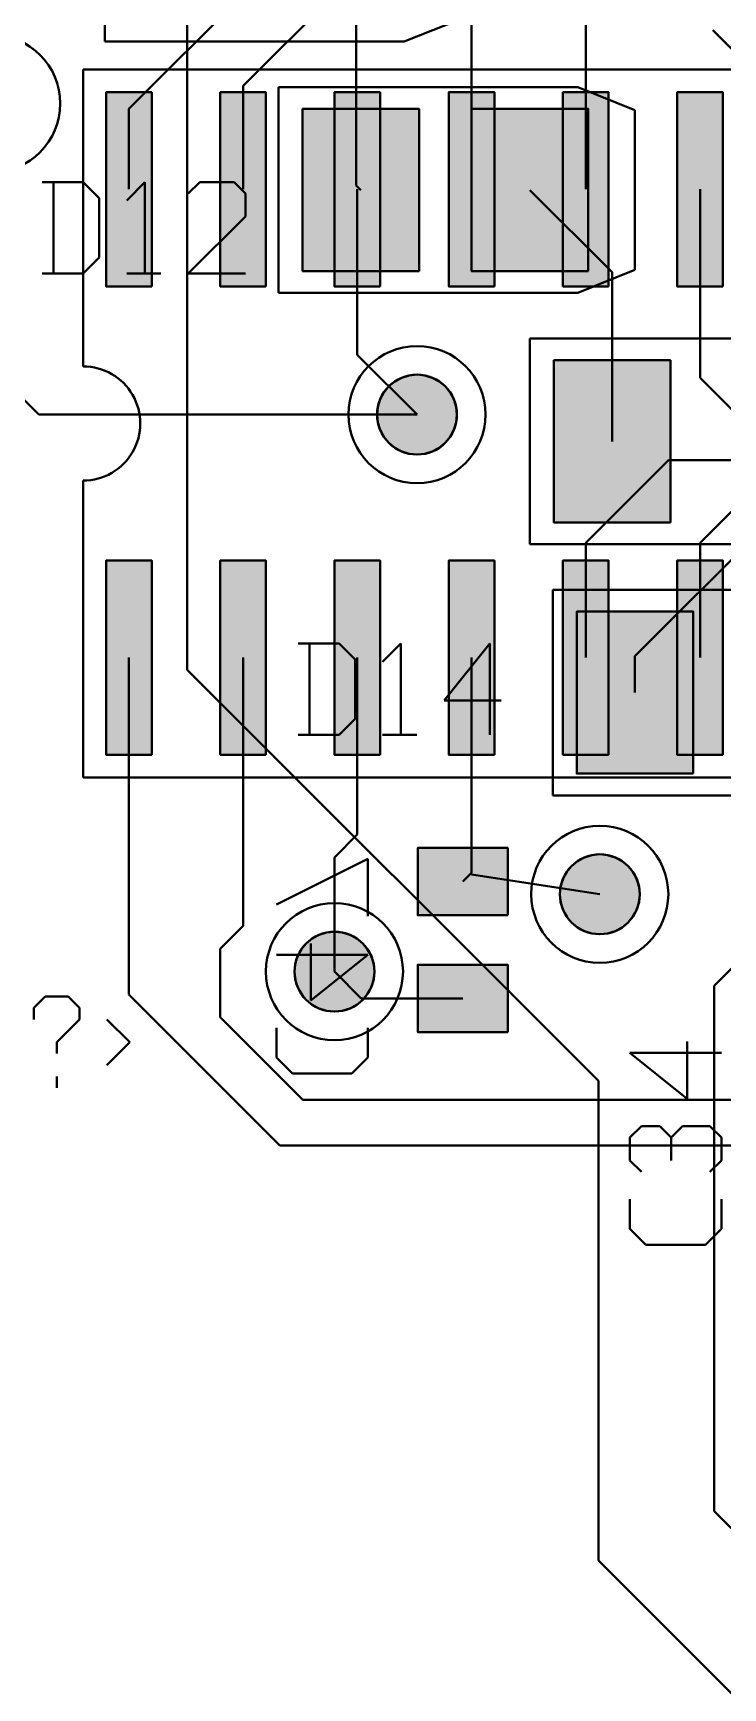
# Model space of a CAD drawing. Header units: millimetres. Extents: x 3 to 131, y 2 to 65.
# Drawn here: x 55.33 to 63, y 12.38 to 30.78 of the extents above; entities that cross this region are included whole.
import ezdxf

# ---------------------------------------------------------------- set-up
doc = ezdxf.new("R2010")
doc.units = ezdxf.units.MM
for name, color, linetype in [('bottom_copper', 7, 'Continuous'), ('bottom_silk', 7, 'Continuous'), ('drill_plated', 7, 'Continuous'), ('top_copper', 7, 'Continuous'), ('top_silk', 7, 'Continuous')]:
    doc.layers.add(name, color=color, linetype=linetype)

msp = doc.modelspace()

# ---------------------------------------------------------------- hatches: boundary and pattern name
at = {"layer": 'bottom_copper', "lineweight": 40}
for points in [[(56.652, 27.968), (56.144, 27.968), (56.144, 30.127), (56.652, 30.127), (56.652, 27.968)], [(57.922, 27.968), (57.414, 27.968), (57.414, 30.127), (57.922, 30.127), (57.922, 27.968)], [(59.192, 27.968), (58.684, 27.968), (58.684, 30.127), (59.192, 30.127), (59.192, 27.968)], [(60.462, 27.968), (59.954, 27.968), (59.954, 30.127), (60.462, 30.127), (60.462, 27.968)], [(61.732, 27.968), (61.224, 27.968), (61.224, 30.127), (61.732, 30.127), (61.732, 27.968)], [(63.002, 27.968), (62.494, 27.968), (62.494, 30.127), (63.002, 30.127), (63.002, 27.968)], [(60.038, 26.456), (60.012, 26.372), (59.971, 26.296), (59.916, 26.228), (59.849, 26.173), (59.772, 26.132), (59.689, 26.107), (59.602, 26.098), (59.515, 26.107), (59.432, 26.132), (59.355, 26.173), (59.287, 26.228), (59.232, 26.296), (59.191, 26.372), (59.166, 26.456), (59.157, 26.543), (59.166, 26.629), (59.191, 26.713), (59.232, 26.789), (59.287, 26.857), (59.355, 26.912), (59.432, 26.953), (59.515, 26.978), (59.602, 26.987), (59.689, 26.978), (59.772, 26.953), (59.849, 26.912), (59.916, 26.857), (59.971, 26.789), (60.012, 26.713), (60.038, 26.629), (60.046, 26.543), (60.038, 26.456)], [(56.652, 22.761), (56.144, 22.761), (56.144, 24.92), (56.652, 24.92), (56.652, 22.761)], [(57.922, 22.761), (57.414, 22.761), (57.414, 24.92), (57.922, 24.92), (57.922, 22.761)], [(59.192, 22.761), (58.684, 22.761), (58.684, 24.92), (59.192, 24.92), (59.192, 22.761)], [(60.462, 22.761), (59.954, 22.761), (59.954, 24.92), (60.462, 24.92), (60.462, 22.761)], [(61.732, 22.761), (61.224, 22.761), (61.224, 24.92), (61.732, 24.92), (61.732, 22.761)], [(63.002, 22.761), (62.494, 22.761), (62.494, 24.92), (63.002, 24.92), (63.002, 22.761)], [(60.61, 20.976), (59.61, 20.976), (59.61, 21.725), (60.61, 21.725), (60.61, 20.976)], [(62.07, 21.122), (62.044, 21.038), (62.003, 20.962), (61.948, 20.894), (61.881, 20.839), (61.804, 20.798), (61.721, 20.773), (61.634, 20.764), (61.547, 20.773), (61.464, 20.798), (61.387, 20.839), (61.319, 20.894), (61.264, 20.962), (61.223, 21.038), (61.198, 21.122), (61.189, 21.209), (61.198, 21.295), (61.223, 21.379), (61.264, 21.455), (61.319, 21.523), (61.387, 21.578), (61.464, 21.619), (61.547, 21.644), (61.634, 21.653), (61.721, 21.644), (61.804, 21.619), (61.881, 21.578), (61.948, 21.523), (62.003, 21.455), (62.044, 21.379), (62.07, 21.295), (62.078, 21.209), (62.07, 21.122)], [(59.12, 20.262), (59.094, 20.178), (59.053, 20.102), (58.998, 20.034), (58.931, 19.979), (58.854, 19.938), (58.771, 19.913), (58.684, 19.904), (58.597, 19.913), (58.514, 19.938), (58.437, 19.979), (58.369, 20.034), (58.314, 20.102), (58.273, 20.178), (58.248, 20.262), (58.239, 20.349), (58.248, 20.435), (58.273, 20.519), (58.314, 20.596), (58.369, 20.663), (58.437, 20.718), (58.514, 20.759), (58.597, 20.785), (58.684, 20.793), (58.771, 20.785), (58.854, 20.759), (58.931, 20.718), (58.998, 20.663), (59.053, 20.596), (59.094, 20.519), (59.12, 20.435), (59.128, 20.349), (59.12, 20.262)], [(60.61, 19.676), (59.61, 19.676), (59.61, 20.425), (60.61, 20.425), (60.61, 19.676)]]:
    msp.add_hatch(color=7, dxfattribs=at).paths.add_polyline_path(points, flags=0)
at = {"layer": 'drill_plated', "lineweight": 40}
for points in [[(60.038, 26.456), (60.012, 26.372), (59.971, 26.296), (59.916, 26.228), (59.849, 26.173), (59.772, 26.132), (59.689, 26.107), (59.602, 26.098), (59.515, 26.107), (59.432, 26.132), (59.355, 26.173), (59.287, 26.228), (59.232, 26.296), (59.191, 26.372), (59.166, 26.456), (59.157, 26.543), (59.166, 26.629), (59.191, 26.713), (59.232, 26.789), (59.287, 26.857), (59.355, 26.912), (59.432, 26.953), (59.515, 26.978), (59.602, 26.987), (59.689, 26.978), (59.772, 26.953), (59.849, 26.912), (59.916, 26.857), (59.971, 26.789), (60.012, 26.713), (60.038, 26.629), (60.046, 26.543), (60.038, 26.456)], [(62.07, 21.122), (62.044, 21.038), (62.003, 20.962), (61.948, 20.894), (61.881, 20.839), (61.804, 20.798), (61.721, 20.773), (61.634, 20.764), (61.547, 20.773), (61.464, 20.798), (61.387, 20.839), (61.319, 20.894), (61.264, 20.962), (61.223, 21.038), (61.198, 21.122), (61.189, 21.209), (61.198, 21.295), (61.223, 21.379), (61.264, 21.455), (61.319, 21.523), (61.387, 21.578), (61.464, 21.619), (61.547, 21.644), (61.634, 21.653), (61.721, 21.644), (61.804, 21.619), (61.881, 21.578), (61.948, 21.523), (62.003, 21.455), (62.044, 21.379), (62.07, 21.295), (62.078, 21.209), (62.07, 21.122)], [(59.12, 20.262), (59.094, 20.178), (59.053, 20.102), (58.998, 20.034), (58.931, 19.979), (58.854, 19.938), (58.771, 19.913), (58.684, 19.904), (58.597, 19.913), (58.514, 19.938), (58.437, 19.979), (58.369, 20.034), (58.314, 20.102), (58.273, 20.178), (58.248, 20.262), (58.239, 20.349), (58.248, 20.435), (58.273, 20.519), (58.314, 20.596), (58.369, 20.663), (58.437, 20.718), (58.514, 20.759), (58.597, 20.785), (58.684, 20.793), (58.771, 20.785), (58.854, 20.759), (58.931, 20.718), (58.998, 20.663), (59.053, 20.596), (59.094, 20.519), (59.12, 20.435), (59.128, 20.349), (59.12, 20.262)]]:
    msp.add_hatch(color=7, dxfattribs=at).paths.add_polyline_path(points, flags=0)
at = {"layer": 'top_copper', "lineweight": 40}
for points in [[(59.625, 28.138), (58.33, 28.138), (58.33, 29.941), (59.625, 29.941), (59.625, 28.138)], [(61.505, 28.138), (60.209, 28.138), (60.209, 29.941), (61.505, 29.941), (61.505, 28.138)], [(62.419, 25.344), (61.123, 25.344), (61.123, 27.147), (62.419, 27.147), (62.419, 25.344)], [(60.038, 26.456), (60.012, 26.372), (59.971, 26.296), (59.916, 26.228), (59.849, 26.173), (59.772, 26.132), (59.689, 26.107), (59.602, 26.098), (59.515, 26.107), (59.432, 26.132), (59.355, 26.173), (59.287, 26.228), (59.232, 26.296), (59.191, 26.372), (59.166, 26.456), (59.157, 26.543), (59.166, 26.629), (59.191, 26.713), (59.232, 26.789), (59.287, 26.857), (59.355, 26.912), (59.432, 26.953), (59.515, 26.978), (59.602, 26.987), (59.689, 26.978), (59.772, 26.953), (59.849, 26.912), (59.916, 26.857), (59.971, 26.789), (60.012, 26.713), (60.038, 26.629), (60.046, 26.543), (60.038, 26.456)], [(62.673, 22.55), (61.377, 22.55), (61.377, 24.353), (62.673, 24.353), (62.673, 22.55)], [(62.07, 21.122), (62.044, 21.038), (62.003, 20.962), (61.948, 20.894), (61.881, 20.839), (61.804, 20.798), (61.721, 20.773), (61.634, 20.764), (61.547, 20.773), (61.464, 20.798), (61.387, 20.839), (61.319, 20.894), (61.264, 20.962), (61.223, 21.038), (61.198, 21.122), (61.189, 21.209), (61.198, 21.295), (61.223, 21.379), (61.264, 21.455), (61.319, 21.523), (61.387, 21.578), (61.464, 21.619), (61.547, 21.644), (61.634, 21.653), (61.721, 21.644), (61.804, 21.619), (61.881, 21.578), (61.948, 21.523), (62.003, 21.455), (62.044, 21.379), (62.07, 21.295), (62.078, 21.209), (62.07, 21.122)], [(59.12, 20.262), (59.094, 20.178), (59.053, 20.102), (58.998, 20.034), (58.931, 19.979), (58.854, 19.938), (58.771, 19.913), (58.684, 19.904), (58.597, 19.913), (58.514, 19.938), (58.437, 19.979), (58.369, 20.034), (58.314, 20.102), (58.273, 20.178), (58.248, 20.262), (58.239, 20.349), (58.248, 20.435), (58.273, 20.519), (58.314, 20.596), (58.369, 20.663), (58.437, 20.718), (58.514, 20.759), (58.597, 20.785), (58.684, 20.793), (58.771, 20.785), (58.854, 20.759), (58.931, 20.718), (58.998, 20.663), (59.053, 20.596), (59.094, 20.519), (59.12, 20.435), (59.128, 20.349), (59.12, 20.262)]]:
    msp.add_hatch(color=7, dxfattribs=at).paths.add_polyline_path(points, flags=0)

# ---------------------------------------------------------------- linework, layer by layer
at = {"layer": 'bottom_copper', "color": 7, "lineweight": 40}
for p, q in [((56.398, 29.943), (60.11, 33.654)), ((57.668, 30.197), (60.618, 33.147)), ((60.208, 29.048), (60.208, 31.975)), ((61.478, 29.048), (61.478, 30.953)), ((57.668, 29.048), (57.668, 30.197)), ((56.652, 30.127), (56.144, 30.127)), ((56.144, 30.127), (56.144, 27.968)), ((56.652, 27.968), (56.652, 30.127)), ((57.922, 30.127), (57.414, 30.127)), ((57.414, 30.127), (57.414, 27.968)), ((57.922, 27.968), (57.922, 30.127)), ((59.192, 30.127), (58.684, 30.127)), ((58.684, 30.127), (58.684, 27.968)), ((59.192, 27.968), (59.192, 30.127)), ((60.462, 30.127), (59.954, 30.127)), ((59.954, 30.127), (59.954, 27.968)), ((60.462, 27.968), (60.462, 30.127)), ((61.732, 30.127), (61.224, 30.127)), ((61.224, 30.127), (61.224, 27.968)), ((61.732, 27.968), (61.732, 30.127)), ((63.002, 30.127), (62.494, 30.127)), ((62.494, 30.127), (62.494, 27.968)), ((63.002, 27.968), (63.002, 30.127)), ((56.398, 29.048), (56.398, 29.943)), ((58.938, 29.048), (58.938, 27.207)), ((62.748, 29.048), (62.748, 26.953)), ((56.144, 27.968), (56.652, 27.968)), ((57.414, 27.968), (57.922, 27.968)), ((58.684, 27.968), (59.192, 27.968)), ((59.954, 27.968), (60.462, 27.968)), ((61.224, 27.968), (61.732, 27.968)), ((62.494, 27.968), (63.002, 27.968)), ((55.396, 26.543), (54.776, 27.163)), ((58.938, 27.207), (59.602, 26.543)), ((62.748, 26.953), (63.158, 26.543)), ((59.602, 26.543), (55.396, 26.543)), ((62.396, 26.035), (61.478, 25.117)), ((62.396, 26.035), (80.938, 26.035)), ((63.158, 25.526), (62.748, 25.117)), ((61.478, 23.841), (61.478, 25.117)), ((62.748, 23.841), (62.748, 25.117)), ((56.652, 24.92), (56.144, 24.92)), ((56.144, 24.92), (56.144, 22.761)), ((56.652, 22.761), (56.652, 24.92)), ((57.922, 24.92), (57.414, 24.92)), ((57.414, 24.92), (57.414, 22.761)), ((57.922, 22.761), (57.922, 24.92)), ((59.192, 24.92), (58.684, 24.92)), ((58.684, 24.92), (58.684, 22.761)), ((59.192, 22.761), (59.192, 24.92)), ((60.462, 24.92), (59.954, 24.92)), ((59.954, 24.92), (59.954, 22.761)), ((60.462, 22.761), (60.462, 24.92)), ((61.732, 24.92), (61.224, 24.92)), ((61.224, 24.92), (61.224, 22.761)), ((61.732, 22.761), (61.732, 24.92)), ((63.002, 24.92), (62.494, 24.92)), ((62.494, 24.92), (62.494, 22.761)), ((63.002, 22.761), (63.002, 24.92)), ((56.398, 23.841), (56.398, 20.095)), ((57.668, 23.841), (57.668, 20.857)), ((58.938, 21.873), (58.938, 23.841)), ((60.208, 23.841), (60.208, 21.449)), ((56.144, 22.761), (56.652, 22.761)), ((57.414, 22.761), (57.922, 22.761)), ((58.684, 22.761), (59.192, 22.761)), ((59.954, 22.761), (60.462, 22.761)), ((61.224, 22.761), (61.732, 22.761)), ((62.494, 22.761), (63.002, 22.761)), ((58.684, 21.619), (58.938, 21.873)), ((59.61, 21.725), (59.61, 20.976)), ((60.61, 21.725), (59.61, 21.725)), ((60.61, 20.976), (60.61, 21.725)), ((58.684, 20.349), (58.684, 21.619)), ((60.208, 21.449), (60.11, 21.351)), ((60.208, 21.427), (61.634, 21.209)), ((57.668, 20.857), (57.414, 20.603)), ((59.61, 20.976), (60.61, 20.976)), ((57.414, 20.603), (57.414, 19.841)), ((59.61, 20.425), (59.61, 19.676)), ((60.61, 20.425), (59.61, 20.425)), ((60.61, 19.676), (60.61, 20.425)), ((58.982, 20.051), (58.684, 20.349)), ((58.078, 18.415), (56.398, 20.095)), ((60.11, 20.051), (58.982, 20.051)), ((57.414, 19.841), (58.332, 18.922)), ((59.61, 19.676), (60.61, 19.676)), ((66.714, 18.922), (58.332, 18.922)), ((58.938, 18.415), (58.078, 18.415)), ((58.84, 18.415), (66.968, 18.415))]:
    msp.add_line(p, q, dxfattribs=at)
for points in [[(56.652, 27.968), (56.144, 27.968), (56.144, 30.127), (56.652, 30.127), (56.652, 27.968)], [(57.922, 27.968), (57.414, 27.968), (57.414, 30.127), (57.922, 30.127), (57.922, 27.968)], [(59.192, 27.968), (58.684, 27.968), (58.684, 30.127), (59.192, 30.127), (59.192, 27.968)], [(60.462, 27.968), (59.954, 27.968), (59.954, 30.127), (60.462, 30.127), (60.462, 27.968)], [(61.732, 27.968), (61.224, 27.968), (61.224, 30.127), (61.732, 30.127), (61.732, 27.968)], [(63.002, 27.968), (62.494, 27.968), (62.494, 30.127), (63.002, 30.127), (63.002, 27.968)], [(60.038, 26.456), (60.012, 26.372), (59.971, 26.296), (59.916, 26.228), (59.849, 26.173), (59.772, 26.132), (59.689, 26.107), (59.602, 26.098), (59.515, 26.107), (59.432, 26.132), (59.355, 26.173), (59.287, 26.228), (59.232, 26.296), (59.191, 26.372), (59.166, 26.456), (59.157, 26.543), (59.166, 26.629), (59.191, 26.713), (59.232, 26.789), (59.287, 26.857), (59.355, 26.912), (59.432, 26.953), (59.515, 26.978), (59.602, 26.987), (59.689, 26.978), (59.772, 26.953), (59.849, 26.912), (59.916, 26.857), (59.971, 26.789), (60.012, 26.713), (60.038, 26.629), (60.046, 26.543), (60.038, 26.456)], [(56.652, 22.761), (56.144, 22.761), (56.144, 24.92), (56.652, 24.92), (56.652, 22.761)], [(57.922, 22.761), (57.414, 22.761), (57.414, 24.92), (57.922, 24.92), (57.922, 22.761)], [(59.192, 22.761), (58.684, 22.761), (58.684, 24.92), (59.192, 24.92), (59.192, 22.761)], [(60.462, 22.761), (59.954, 22.761), (59.954, 24.92), (60.462, 24.92), (60.462, 22.761)], [(61.732, 22.761), (61.224, 22.761), (61.224, 24.92), (61.732, 24.92), (61.732, 22.761)], [(63.002, 22.761), (62.494, 22.761), (62.494, 24.92), (63.002, 24.92), (63.002, 22.761)], [(60.61, 20.976), (59.61, 20.976), (59.61, 21.725), (60.61, 21.725), (60.61, 20.976)], [(62.07, 21.122), (62.044, 21.038), (62.003, 20.962), (61.948, 20.894), (61.881, 20.839), (61.804, 20.798), (61.721, 20.773), (61.634, 20.764), (61.547, 20.773), (61.464, 20.798), (61.387, 20.839), (61.319, 20.894), (61.264, 20.962), (61.223, 21.038), (61.198, 21.122), (61.189, 21.209), (61.198, 21.295), (61.223, 21.379), (61.264, 21.455), (61.319, 21.523), (61.387, 21.578), (61.464, 21.619), (61.547, 21.644), (61.634, 21.653), (61.721, 21.644), (61.804, 21.619), (61.881, 21.578), (61.948, 21.523), (62.003, 21.455), (62.044, 21.379), (62.07, 21.295), (62.078, 21.209), (62.07, 21.122)], [(59.12, 20.262), (59.094, 20.178), (59.053, 20.102), (58.998, 20.034), (58.931, 19.979), (58.854, 19.938), (58.771, 19.913), (58.684, 19.904), (58.597, 19.913), (58.514, 19.938), (58.437, 19.979), (58.369, 20.034), (58.314, 20.102), (58.273, 20.178), (58.248, 20.262), (58.239, 20.349), (58.248, 20.435), (58.273, 20.519), (58.314, 20.596), (58.369, 20.663), (58.437, 20.718), (58.514, 20.759), (58.597, 20.785), (58.684, 20.793), (58.771, 20.785), (58.854, 20.759), (58.931, 20.718), (58.998, 20.663), (59.053, 20.596), (59.094, 20.519), (59.12, 20.435), (59.128, 20.349), (59.12, 20.262)], [(60.61, 19.676), (59.61, 19.676), (59.61, 20.425), (60.61, 20.425), (60.61, 19.676)]]:
    msp.add_lwpolyline(points, close=True, dxfattribs=at)
for centre, major_axis in [((54.874, 30.001), (0.762, 0)), ((59.602, 26.543), (0.762, 0)), ((59.602, 26.543), (0.444, 0)), ((61.634, 21.209), (0.762, 0)), ((61.634, 21.209), (0.444, 0)), ((58.684, 20.349), (0.762, 0)), ((58.684, 20.349), (0.444, 0))]:
    msp.add_ellipse(centre, major_axis=major_axis, ratio=1, dxfattribs=at)
at = {"layer": 'bottom_silk', "color": 7, "lineweight": 40}
for p, q in [((55.89, 30.381), (65.796, 30.381)), ((55.89, 30.381), (55.89, 27.079)), ((55.89, 25.809), (55.89, 22.507)), ((55.89, 22.507), (65.796, 22.507)), ((58.04, 21.094), (59.056, 21.602)), ((59.056, 20.967), (59.056, 21.602)), ((58.421, 20.027), (58.421, 20.662)), ((59.056, 20.535), (58.04, 20.535)), ((58.421, 20.027), (59.056, 20.535)), ((58.04, 19.392), (58.04, 19.723)), ((59.056, 19.392), (59.056, 19.723)), ((58.218, 19.215), (58.04, 19.392)), ((58.878, 19.215), (59.056, 19.392)), ((58.878, 19.215), (58.218, 19.215))]:
    msp.add_line(p, q, dxfattribs=at)
msp.add_ellipse((55.89, 26.444), major_axis=(0.635, 0), ratio=1, start_param=4.712389, end_param=7.853982, dxfattribs=at)
at = {"layer": 'drill_plated', "color": 7, "lineweight": 40}
for points in [[(60.038, 26.456), (60.012, 26.372), (59.971, 26.296), (59.916, 26.228), (59.849, 26.173), (59.772, 26.132), (59.689, 26.107), (59.602, 26.098), (59.515, 26.107), (59.432, 26.132), (59.355, 26.173), (59.287, 26.228), (59.232, 26.296), (59.191, 26.372), (59.166, 26.456), (59.157, 26.543), (59.166, 26.629), (59.191, 26.713), (59.232, 26.789), (59.287, 26.857), (59.355, 26.912), (59.432, 26.953), (59.515, 26.978), (59.602, 26.987), (59.689, 26.978), (59.772, 26.953), (59.849, 26.912), (59.916, 26.857), (59.971, 26.789), (60.012, 26.713), (60.038, 26.629), (60.046, 26.543), (60.038, 26.456)], [(62.07, 21.122), (62.044, 21.038), (62.003, 20.962), (61.948, 20.894), (61.881, 20.839), (61.804, 20.798), (61.721, 20.773), (61.634, 20.764), (61.547, 20.773), (61.464, 20.798), (61.387, 20.839), (61.319, 20.894), (61.264, 20.962), (61.223, 21.038), (61.198, 21.122), (61.189, 21.209), (61.198, 21.295), (61.223, 21.379), (61.264, 21.455), (61.319, 21.523), (61.387, 21.578), (61.464, 21.619), (61.547, 21.644), (61.634, 21.653), (61.721, 21.644), (61.804, 21.619), (61.881, 21.578), (61.948, 21.523), (62.003, 21.455), (62.044, 21.379), (62.07, 21.295), (62.078, 21.209), (62.07, 21.122)], [(59.12, 20.262), (59.094, 20.178), (59.053, 20.102), (58.998, 20.034), (58.931, 19.979), (58.854, 19.938), (58.771, 19.913), (58.684, 19.904), (58.597, 19.913), (58.514, 19.938), (58.437, 19.979), (58.369, 20.034), (58.314, 20.102), (58.273, 20.178), (58.248, 20.262), (58.239, 20.349), (58.248, 20.435), (58.273, 20.519), (58.314, 20.596), (58.369, 20.663), (58.437, 20.718), (58.514, 20.759), (58.597, 20.785), (58.684, 20.793), (58.771, 20.785), (58.854, 20.759), (58.931, 20.718), (58.998, 20.663), (59.053, 20.596), (59.094, 20.519), (59.12, 20.435), (59.128, 20.349), (59.12, 20.262)]]:
    msp.add_lwpolyline(points, close=True, dxfattribs=at)
for centre in [(59.602, 26.543), (61.634, 21.209), (58.684, 20.349)]:
    msp.add_ellipse(centre, major_axis=(0.444, 0), ratio=1, dxfattribs=at)
at = {"layer": 'top_copper', "color": 7, "lineweight": 40}
for p, q in [((57.047, 31.834), (57.047, 23.706)), ((58.926, 31.834), (58.926, 29.09)), ((65.683, 28.023), (62.889, 30.817)), ((59.625, 29.941), (58.33, 29.941)), ((58.33, 29.941), (58.33, 28.138)), ((59.625, 28.138), (59.625, 29.941)), ((61.505, 29.941), (60.209, 29.941)), ((60.209, 29.941), (60.209, 28.138)), ((61.505, 28.138), (61.505, 29.941)), ((58.926, 29.09), (58.977, 29.04)), ((61.771, 28.125), (60.857, 29.04)), ((58.33, 28.138), (59.625, 28.138)), ((60.209, 28.138), (61.505, 28.138)), ((61.771, 26.245), (61.771, 28.125)), ((62.419, 27.147), (61.123, 27.147)), ((61.123, 27.147), (61.123, 25.344)), ((62.419, 25.344), (62.419, 27.147)), ((62.025, 23.858), (63.651, 25.483)), ((61.123, 25.344), (62.419, 25.344)), ((62.673, 24.353), (61.377, 24.353)), ((61.377, 24.353), (61.377, 22.55)), ((62.673, 22.55), (62.673, 24.353)), ((62.025, 23.451), (62.025, 23.858)), ((57.047, 23.706), (61.619, 19.134)), ((61.377, 22.55), (62.673, 22.55)), ((62.904, 20.192), (63.92, 21.209)), ((62.904, 16.89), (62.904, 20.192)), ((61.619, 19.134), (61.619, 13.8)), ((62.904, 16.897), (62.904, 14.351)), ((62.904, 14.351), (64.688, 12.566)), ((61.619, 13.8), (63.651, 11.768))]:
    msp.add_line(p, q, dxfattribs=at)
for points in [[(59.625, 28.138), (58.33, 28.138), (58.33, 29.941), (59.625, 29.941), (59.625, 28.138)], [(61.505, 28.138), (60.209, 28.138), (60.209, 29.941), (61.505, 29.941), (61.505, 28.138)], [(62.419, 25.344), (61.123, 25.344), (61.123, 27.147), (62.419, 27.147), (62.419, 25.344)], [(60.038, 26.456), (60.012, 26.372), (59.971, 26.296), (59.916, 26.228), (59.849, 26.173), (59.772, 26.132), (59.689, 26.107), (59.602, 26.098), (59.515, 26.107), (59.432, 26.132), (59.355, 26.173), (59.287, 26.228), (59.232, 26.296), (59.191, 26.372), (59.166, 26.456), (59.157, 26.543), (59.166, 26.629), (59.191, 26.713), (59.232, 26.789), (59.287, 26.857), (59.355, 26.912), (59.432, 26.953), (59.515, 26.978), (59.602, 26.987), (59.689, 26.978), (59.772, 26.953), (59.849, 26.912), (59.916, 26.857), (59.971, 26.789), (60.012, 26.713), (60.038, 26.629), (60.046, 26.543), (60.038, 26.456)], [(62.673, 22.55), (61.377, 22.55), (61.377, 24.353), (62.673, 24.353), (62.673, 22.55)], [(62.07, 21.122), (62.044, 21.038), (62.003, 20.962), (61.948, 20.894), (61.881, 20.839), (61.804, 20.798), (61.721, 20.773), (61.634, 20.764), (61.547, 20.773), (61.464, 20.798), (61.387, 20.839), (61.319, 20.894), (61.264, 20.962), (61.223, 21.038), (61.198, 21.122), (61.189, 21.209), (61.198, 21.295), (61.223, 21.379), (61.264, 21.455), (61.319, 21.523), (61.387, 21.578), (61.464, 21.619), (61.547, 21.644), (61.634, 21.653), (61.721, 21.644), (61.804, 21.619), (61.881, 21.578), (61.948, 21.523), (62.003, 21.455), (62.044, 21.379), (62.07, 21.295), (62.078, 21.209), (62.07, 21.122)], [(59.12, 20.262), (59.094, 20.178), (59.053, 20.102), (58.998, 20.034), (58.931, 19.979), (58.854, 19.938), (58.771, 19.913), (58.684, 19.904), (58.597, 19.913), (58.514, 19.938), (58.437, 19.979), (58.369, 20.034), (58.314, 20.102), (58.273, 20.178), (58.248, 20.262), (58.239, 20.349), (58.248, 20.435), (58.273, 20.519), (58.314, 20.596), (58.369, 20.663), (58.437, 20.718), (58.514, 20.759), (58.597, 20.785), (58.684, 20.793), (58.771, 20.785), (58.854, 20.759), (58.931, 20.718), (58.998, 20.663), (59.053, 20.596), (59.094, 20.519), (59.12, 20.435), (59.128, 20.349), (59.12, 20.262)]]:
    msp.add_lwpolyline(points, close=True, dxfattribs=at)
for centre, major_axis in [((54.874, 30.001), (0.762, 0)), ((59.602, 26.543), (0.762, 0)), ((59.602, 26.543), (0.444, 0)), ((61.634, 21.209), (0.762, 0)), ((61.634, 21.209), (0.444, 0)), ((58.684, 20.349), (0.762, 0)), ((58.684, 20.349), (0.444, 0))]:
    msp.add_ellipse(centre, major_axis=major_axis, ratio=1, dxfattribs=at)
at = {"layer": 'top_silk', "color": 7, "lineweight": 40}
for p, q in [((56.132, 32.977), (56.132, 30.691)), ((59.46, 30.691), (60.095, 30.945)), ((56.132, 30.691), (59.46, 30.691)), ((58.063, 30.183), (58.063, 27.896)), ((58.063, 30.183), (61.39, 30.183)), ((62.025, 29.928), (61.39, 30.183)), ((62.025, 29.928), (62.025, 28.151)), ((55.434, 29.128), (55.891, 29.128)), ((55.561, 29.128), (55.561, 28.112)), ((55.891, 29.128), (56.069, 28.951)), ((56.374, 28.925), (56.577, 29.128)), ((56.577, 29.128), (56.577, 28.112)), ((57.059, 29.001), (57.187, 29.128)), ((57.187, 29.128), (57.568, 29.128)), ((57.568, 29.128), (57.694, 29.001)), ((56.069, 28.951), (56.069, 28.29)), ((57.694, 29.001), (57.694, 28.747)), ((57.059, 28.112), (57.694, 28.747)), ((55.891, 28.112), (56.069, 28.29)), ((55.434, 28.112), (55.891, 28.112)), ((56.374, 28.112), (56.755, 28.112)), ((57.059, 28.112), (57.694, 28.112)), ((61.39, 27.896), (62.025, 28.151)), ((58.063, 27.896), (61.39, 27.896)), ((60.857, 27.389), (64.184, 27.389)), ((60.857, 27.389), (60.857, 25.102)), ((60.857, 25.102), (64.184, 25.102)), ((61.111, 24.595), (64.438, 24.595)), ((61.111, 24.595), (61.111, 22.308)), ((58.279, 23.998), (58.736, 23.998)), ((58.406, 23.998), (58.406, 22.982)), ((58.736, 23.998), (58.914, 23.82)), ((59.218, 23.794), (59.422, 23.998)), ((59.422, 23.998), (59.422, 22.982)), ((59.904, 23.363), (60.412, 23.998)), ((60.412, 23.998), (60.412, 22.982)), ((58.914, 23.82), (58.914, 23.159)), ((59.904, 23.363), (60.539, 23.363)), ((58.736, 22.982), (58.914, 23.159)), ((58.279, 22.982), (58.736, 22.982)), ((59.218, 22.982), (59.599, 22.982)), ((61.111, 22.308), (64.438, 22.308)), ((55.342, 19.945), (55.468, 20.072)), ((55.468, 20.072), (55.722, 20.072)), ((55.722, 20.072), (55.849, 19.945)), ((55.342, 19.945), (55.342, 19.818)), ((55.849, 19.945), (55.849, 19.818)), ((55.596, 19.564), (55.849, 19.818)), ((56.154, 19.818), (56.408, 19.564)), ((55.596, 19.564), (55.596, 19.437)), ((56.154, 19.31), (56.408, 19.564)), ((62.605, 18.936), (62.605, 19.571)), ((62.605, 18.936), (61.969, 19.444)), ((61.969, 19.444), (62.986, 19.444)), ((55.596, 19.183), (55.596, 19.056)), ((61.969, 18.504), (62.096, 18.631)), ((62.096, 18.631), (62.3, 18.631)), ((62.3, 18.631), (62.427, 18.504)), ((62.554, 18.631), (62.427, 18.504)), ((62.554, 18.631), (62.858, 18.631)), ((62.986, 18.504), (62.858, 18.631)), ((61.969, 18.25), (61.969, 18.504)), ((62.427, 18.25), (62.427, 18.504)), ((62.986, 18.25), (62.986, 18.504)), ((62.096, 18.123), (61.969, 18.25)), ((62.858, 18.123), (62.986, 18.25)), ((61.969, 17.488), (61.969, 17.819)), ((62.986, 17.488), (62.986, 17.819)), ((62.147, 17.311), (61.969, 17.488)), ((62.808, 17.311), (62.986, 17.488)), ((62.147, 17.311), (62.808, 17.311))]:
    msp.add_line(p, q, dxfattribs=at)

doc.saveas('drawing.dxf')
